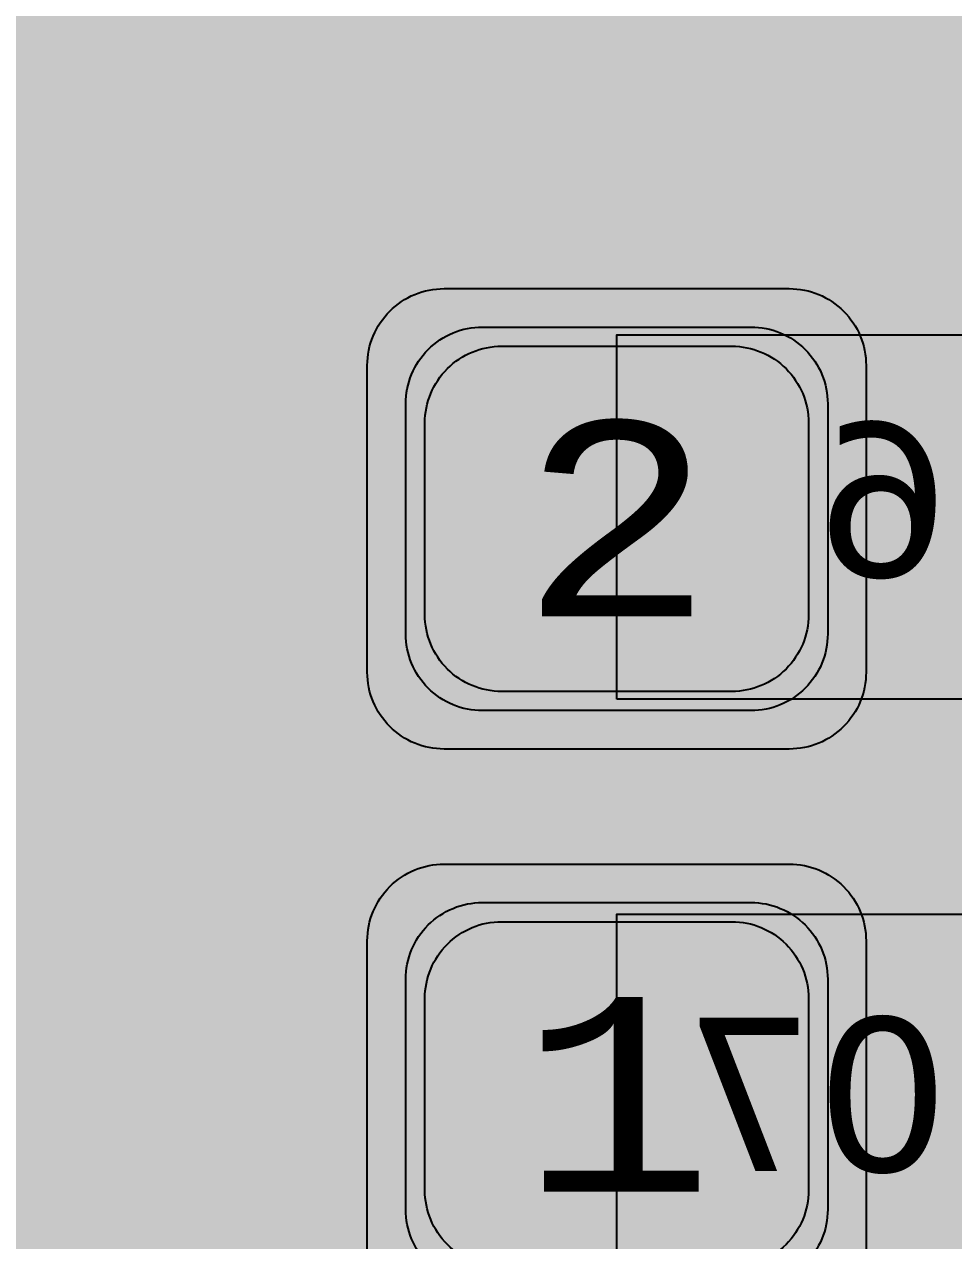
# Model space of a CAD drawing. Extents: x -28 to 199, y -61 to 255.
# Drawn here: x 118.606 to 121.028, y 101.619 to 104.789 of the extents above; entities that cross this region are included whole.
import ezdxf
from ezdxf.enums import TextEntityAlignment as Align

# ---------------------------------------------------------------- set-up
doc = ezdxf.new("R2010")
doc.units = 0
doc.header["$MEASUREMENT"] = 0
for name, color, linetype in [('ASSEMBLY_OUTLINES_BTM', 191, 'CONTINUOUS'), ('ASSEMBLY_PART_NUMBERS_BTM', 191, 'CONTINUOUS'), ('ASSEMBLY_PART_NUMBERS_TOP', 102, 'CONTINUOUS'), ('ASSEMBLY_REF_DES_BTM', 191, 'CONTINUOUS'), ('DRILL_DRAWING', 21, 'CONTINUOUS'), ('GENERATED_SILKSCREEN_BTM', 255, 'CONTINUOUS'), ('GENERATED_SILKSCREEN_TOP', 140, 'CONTINUOUS'), ('PART_PADS_SMD_BTM', 10, 'CONTINUOUS'), ('PIN_NUMBERS_BTM', 8, 'CONTINUOUS'), ('PIN_NUMBERS_TOP', 8, 'CONTINUOUS'), ('PLACEMENT_OUTLINES_BTM', 222, 'CONTINUOUS'), ('PLANE_DATA_LAYER_2', 230, 'CONTINUOUS'), ('PLANE_SHAPES_LAYER_2', 230, 'CONTINUOUS'), ('PLANE_SHAPES_LAYER_3', 81, 'CONTINUOUS'), ('SILKSCREEN_OUTLINES_BTM', 211, 'CONTINUOUS'), ('SILKSCREEN_REF_DES_BTM', 211, 'CONTINUOUS'), ('SILKSCREEN_REF_DES_TOP', 150, 'CONTINUOUS'), ('SOLDERMASK_PADS_BTM', 12, 'CONTINUOUS'), ('SOLDERPASTE_PADS_BTM', 12, 'CONTINUOUS'), ('TRACES_LAYER_BOTTOM', 10, 'CONTINUOUS'), ('TRACES_LAYER_TOP', 150, 'CONTINUOUS')]:
    doc.layers.add(name, color=color, linetype=linetype)
doc.styles.add('COURIER_NEW', font='COUR.TTF')
doc.styles.add('VERDANA', font='verdana.TTF')
doc.styles.add('VERIBEST_GERBER_0', font='txt')

msp = doc.modelspace()

# ---------------------------------------------------------------- hatches: boundary and pattern name
at = {"layer": 'PLANE_DATA_LAYER_2'}
h = msp.add_hatch(color=256, dxfattribs=at)
h.paths.add_polyline_path([(136.977938, 104.900788, -0.0425166317903881), (136.97684, 104.887899, 0.0425189371191998), (136.969634, 104.803321), (136.969634, 103.8357, -0.1989099556854013), (136.947316, 103.781819), (133.471447, 100.30595, 0.1989122151386173), (133.325, 99.952397), (133.325, 93.813669, -0.1989099556853327), (133.302682, 93.759788), (129.846447, 90.303553, 0.1989122151386193), (129.7, 89.95), (129.7, 82.880885, -0.1989099556853327), (129.677682, 82.827004), (125.372996, 78.522318, -0.1989133663344686), (125.319114, 78.5), (124.008004, 78.5, -0.414213562373095), (123.931804, 78.5762), (123.931804, 78.576201, -0.198909955685367), (123.954122, 78.630082), (124.017393, 78.693353, 0.19891218827251), (124.141873, 78.993873), (124.141873, 81.897836, 0.1989121882725186), (124.017393, 82.198356), (121.315166, 84.900583, 0.1989121882725186), (121.014646, 85.025063), (118.085686, 85.025063, 0.1989121882725125), (117.785166, 84.900583), (115.869335, 82.984752, -0.1989133663344686), (115.815453, 82.962434), (111.980365, 82.962434, 0.1989121882725186), (111.679845, 82.837954), (103.605966, 74.764075, -0.6681819935816116), (103.475884, 74.817956), (103.475884, 75.719902, -0.198909955685367), (103.498202, 75.773783), (112.132258, 84.407839, 0.1989121882725186), (112.256738, 84.708359), (112.256738, 87.766792, -0.5791985093720466), (112.371403, 87.832571, 0.9207095428459576), (113.229816, 89.056434, -0.4687192040466884), (113.229816, 89.173566, 0.4687157595514411), (113.229816, 90.326434, -0.4687192040466884), (113.229816, 90.443566, 0.606460415148791), (112.947726, 91.743467, -0.3380635491738142), (112.891615, 91.816971), (112.891615, 91.816972, -0.1989099556853327), (112.913933, 91.870853), (113.850887, 92.807807, -0.4969605349260798), (113.971222, 92.791213, 0.0686227819462532), (114.033421, 92.709116), (117.000682, 89.741856, -0.198909955685367), (117.023, 89.687975), (117.023, 88.767429, -0.228048003750335), (116.994354, 88.707889, 2.854432025872091), (117.805646, 88.707889, -0.228048003750335), (117.777, 88.767429), (117.777, 89.875696, 0.1989121654681639), (117.666579, 90.142275), (114.699318, 93.109536, -0.1989099556853327), (114.677, 93.163417), (114.677, 100.732571, -0.228048003750335), (114.705646, 100.792111, 0.8407221043194625), (114.090183, 101.915205, -0.5141069145394279), (113.989386, 101.987326), (113.989386, 107.618063, -0.6172571328269955), (114.111169, 107.679126, 1.9943987198418727), (114.111169, 108.720874, -0.617257132826957), (113.989386, 108.781937), (113.989386, 126.654985, 0.032533120066096), (113.985795, 126.710116, -0.0325342524810923), (113.985151, 126.720001), (113.985151, 126.720002, -0.6681819935815638), (114.115233, 126.773883), (114.280695, 126.608421, 0.1989121654681736), (114.547274, 126.498), (122.056386, 126.498, -0.1989133663344687), (122.110268, 126.475682), (126.281524, 122.304426, -0.198909955685367), (126.303842, 122.250545), (126.303842, 122.119158, 0.1236662247943365), (126.348588, 121.941012, -0.1606780001424822), (126.356831, 121.893987, 0.3606560929037287), (126.788539, 121.185359, -0.7687174069834758), (126.778046, 121.038457, 7.647506935409171), (127.111461, 121.014641, -0.7687174069834617), (127.121954, 121.161543, 0.6405844281364371), (127.405646, 122.307889, -0.2280480037503427), (127.377, 122.367429), (127.377, 126.6738, -0.414213562373095), (127.4532, 126.75), (128.865978, 126.75, -0.414213562373095), (128.942178, 126.6738), (128.942178, 126.673799, -0.1989099556854013), (128.91986, 126.619918), (128.533421, 126.233479, 0.1989121654681667), (128.423, 125.9669), (128.423, 123.567429, -0.2280480037503427), (128.394354, 123.507889, 2.8544320258721156), (129.205646, 123.507889, -0.2280480037503427), (129.177, 123.567429), (129.177, 125.779179, -0.1989099556854013), (129.199318, 125.83306), (129.986579, 126.62032, 0.0741021212229936), (130.052722, 126.70963, -0.277099918590679), (130.119973, 126.75), (130.174273, 126.75, -0.403683824490227), (130.250423, 126.676549, 0.1956893404127855), (130.451391, 126.229628, -0.2050724899553478), (130.475, 126.174486), (130.475, 122.295253, 0.1989121882725126), (130.59948, 121.994733), (131.330527, 121.263686, -0.1989099556854013), (131.352845, 121.209805), (131.352845, 114.763663, -0.8295497216643613), (131.205645, 114.735997, 0.8295609199568306), (129.95, 114.500001), (129.95, 114.499999, 0.8295609199568306), (131.205645, 114.264003, -0.8295497216643613), (131.352845, 114.236337), (131.352845, 111.668815, -0.198909955685367), (131.330527, 111.614934), (130.692799, 110.977206, 0.1989121882725064), (130.568319, 110.676686), (130.568319, 108.164856, -0.5413714910477632), (130.461467, 108.095093, 0.5413712452295936), (129.55, 107.500001), (129.55, 107.499999, 0.5413712452295937), (130.461467, 106.904907, -0.5413714910477633), (130.568319, 106.835144), (130.568319, 97.583681, 0.1490008545897866), (130.64056, 97.346645, -0.1489978148350905), (130.653512, 97.304146), (130.653512, 97.304145, -0.1942207066511618), (130.632158, 97.251246, 0.5485069438402771), (130.888539, 96.185359, -0.7687174069834758), (130.878046, 96.038457, 7.647506935409185), (131.211461, 96.014641, -0.7687174069834617), (131.221954, 96.161543, 0.6100588580781182), (131.548609, 97.270372, -0.2050724899553477), (131.525, 97.325514), (131.525, 97.477, 0.1677021551964094), (131.434538, 97.739125, -0.1677006453007844), (131.418319, 97.786122), (131.418319, 99.596475, -0.6231693714019529), (131.541139, 99.656749, 0.6231768727902992), (132.75, 100.25, 0.2119397726903838), (132.503162, 100.806173, -0.3779195606310377), (132.491822, 100.906327, 0.943356937975585), (131.551481, 101.648536, -0.6897061753667568), (131.418319, 101.69915), (131.418319, 102.749052, -0.7432602490610456), (131.558052, 102.791123, 0.507237571601238), (132.605828, 102.741787, -0.1165650662333721), (132.633526, 102.76327, 0.0896815058504722), (132.757792, 102.84948), (133.304231, 103.395919, 0.1989121882725186), (133.428711, 103.696439), (133.428711, 113.150158, -0.198909955685367), (133.451029, 113.204039), (134.00052, 113.75353, 0.1989121882725125), (134.125, 114.05405), (134.125, 115.174486, -0.2050724899553477), (134.148609, 115.229628, 2.4974351542811806), (133.251391, 115.229628, -0.2050724899553478), (133.275, 115.174486), (133.275, 114.261653, -0.198909955685367), (133.252682, 114.207772), (132.703191, 113.658281, 0.1989121882725126), (132.578711, 113.357761), (132.578711, 103.904042, -0.1989099556853327), (132.556393, 103.850161), (132.460599, 103.754367, -0.3152207587686722), (132.374533, 103.739179, 0.3712566469041549), (131.558052, 103.508877, -0.7432602490609853), (131.418319, 103.550948), (131.418319, 110.469083, -0.1989099556854013), (131.440637, 110.522964), (132.078365, 111.160692, 0.1989121882725248), (132.202845, 111.461212), (132.202845, 119.995489, -0.6681819935816593), (132.332927, 120.04937), (136.401408, 115.980889, -0.1989099556853327), (136.423726, 115.927008), (136.423726, 114.512395, -0.1989099556853327), (136.401408, 114.458514), (135.933735, 113.990841, -0.6681819935816593), (135.803653, 114.044722), (135.803653, 114.044723, -0.0900388652559256), (135.808516, 114.071509, 4.621395072748782), (135.428491, 113.691484, -0.5237901792127903), (135.531477, 113.620147), (135.531477, 113.620146, -0.1989099556853327), (135.509159, 113.566265), (133.808701, 111.865807, 0.1989122151386246), (133.662254, 111.512254), (133.662254, 107.537746, 0.1989122151386246), (133.808701, 107.184193), (135.333909, 105.658985, -0.1650613667127099), (135.355574, 105.615061, 0.6437565302444234), (136.487538, 105.270109, -0.5051906878791393), (136.609743, 105.259398, 0.1480370251817164), (136.933858, 104.969889, -0.2917988228267626), (136.977938, 104.900789)], flags=0)
h.paths.add_polyline_path([(113.85, 87, -0.9999999999999999), (115.15, 87, -0.9999999999999999)], flags=0)
h.paths.add_polyline_path([(115.25, 125.5, -0.9999999999999999), (116.55000000000001, 125.5, -0.9999999999999999)], flags=0)
h.paths.add_polyline_path([(114.75, 123, -0.9999999999999999), (116.75, 123, -0.9999999999999999)], flags=0)
h.paths.add_polyline_path([(116.232776, 95.682577, 0.7726673183828902), (117.45, 95.999999), (117.45, 96, 0.7083066378647846), (116.29314, 96.40693, -0.531760018124995), (116.167224, 96.417423, 0.772667318382902), (114.95, 96.100001), (114.95, 96.1, 0.7083066378647764), (116.10686, 95.69307, -0.5317600181249857)], flags=0)
h.paths.add_polyline_path([(117.421331, 99.860255, 3.363991928619301), (117.304585, 100.560731, -0.5417095603560502), (117.178669, 100.539745, 3.3639919286193174), (117.295415, 99.839269, -0.5417095603560539)], flags=0)
h.paths.add_polyline_path([(117.44999999999999, 92.3, -0.9999999999999999), (118.75, 92.3, -0.9999999999999999)], flags=0)
h.paths.add_polyline_path([(119.55, 113.4, -0.9999999999999999), (120.85000000000001, 113.4, -0.9999999999999999)], flags=0)
h.paths.add_polyline_path([(119.75, 109.5, -0.9999999999999999), (121.25, 109.5, -0.9999999999999999)], flags=0)
h.paths.add_polyline_path([(120.35, 98.8, -0.9999999999999999), (121.65, 98.8, -0.9999999999999999)], flags=0)
h.paths.add_polyline_path([(120.35, 111.4, -0.9999999999999999), (121.65, 111.4, -0.9999999999999999)], flags=0)
h.paths.add_polyline_path([(120.457283, 123.057713, -0.5359062211731089), (120.330385, 123.05719, 1.3513703040546192), (119.123088, 121.573751, -0.3050494922752397), (119.170567, 121.503171), (119.170567, 121.50317, -0.198909955685367), (119.148249, 121.449289), (118.350727, 120.651767, 0.1989121882725187), (118.226247, 120.351247), (118.226247, 106.65885, -0.198909955685367), (118.203929, 106.604969), (117.471074, 105.872114, -0.205074051956066), (117.415388, 105.849817, 2.455220229755274), (118.05, 105.2), (118.05, 105.199998, 0.0059190874028198), (118.049817, 105.215386, -0.0058690278396138), (118.049796, 105.217175), (118.049796, 105.217193, -0.198909955685367), (118.072114, 105.271074), (118.951767, 106.150727, 0.1989121882725038), (119.076247, 106.451247), (119.076247, 120.143644, -0.198909955685367), (119.098565, 120.197525), (120.108818, 121.207778, -0.0494623730732118), (120.12045, 121.217311, 0.0494618080928846), (120.185326, 121.27048), (120.787867, 121.873021, 0.0494618080928846), (120.841036, 121.937897, -0.0494623730731728), (120.850569, 121.949529), (120.928926, 122.027886, -0.2050740519560306), (120.984612, 122.050183, 1.6971064696081972)], flags=0)
h.paths.add_polyline_path([(121.25, 117.75, -0.9999999999999999), (122.75, 117.75, -0.9999999999999999)], flags=0)
h.paths.add_polyline_path([(122.05, 111.4, -0.9999999999999999), (123.35000000000001, 111.4, -0.9999999999999999)], flags=0)
h.paths.add_polyline_path([(123.29571, 88.162026, 1.6796277836471416), (121.75, 89), (121.75, 88.999999, 0.2324567467697626), (122.139102, 88.20829, -0.3917746108587368), (122.156291, 88.106204, 0.1460189195089194), (122.05, 87.750001), (122.05, 87.75, 1.2874404369000827), (123.270422, 88.061638, -0.3917717789363406)], flags=0)
h.paths.add_polyline_path([(122.65, 105.6, 3.3327468859538776), (123.044022, 106.197474, -0.5991018826014798), (122.939092, 106.281417, 0.0458969718785636), (122.95, 106.399998), (122.95, 106.4, 0.9999999999999999), (121.65, 106.4, 0.2331537315633807), (121.904279, 105.88434, -0.74720291741978), (121.851814, 105.747931, 2.557353807463251), (122.45, 105.1, 0.2331537315633762), (122.195721, 105.61566, -0.74720291741978), (122.248186, 105.752069, 0.121739685827647), (122.555978, 105.802526, -0.599101882601538), (122.660908, 105.718583, 0.0458969718785636), (122.65, 105.600002)], flags=0)
h.paths.add_polyline_path([(123.776372, 102.215741, 2.268015238537925), (122.670454, 102.273947, -0.1736308664859839), (122.687772, 102.22558, -0.157828441953958), (122.673316, 102.180924, 1.8365540169308305), (123.763761, 102.123532, -0.3408039055902447)], flags=0)
h.paths.add_polyline_path([(125.85, 89.1, -0.9999999999999999), (127.15, 89.1, -0.9999999999999999)], flags=0)
h.paths.add_polyline_path([(126.05, 118.8, -0.9999999999999999), (127.35000000000001, 118.8, -0.9999999999999999)], flags=0)
h.paths.add_polyline_path([(126.25, 103.7, -0.9999999999999999), (127.55000000000001, 103.7, -0.9999999999999999)], flags=0)
h.paths.add_polyline_path([(126.35, 85.4, -0.9999999999999999), (127.65, 85.4, -0.9999999999999999)], flags=0)
h.paths.add_polyline_path([(126.35, 87.3, -0.9999999999999999), (127.65, 87.3, -0.9999999999999999)], flags=0)
h.paths.add_polyline_path([(126.75, 115.5, -0.9999999999999999), (128.25, 115.5, -0.9999999999999999)], flags=0)
h.paths.add_polyline_path([(127.25, 83.2, -0.9999999999999999), (128.55, 83.2, -0.9999999999999999)], flags=0)
h.paths.add_polyline_path([(129.5, 95.5), (129.5, 95.500001, 0.2347951257838049), (129.202889, 96.097823, -0.2347971625886518), (129.172702, 96.158562), (129.172702, 96.158563, -0.1989099556854013), (129.19502, 96.212444), (129.356027, 96.373451, 0.1989121882725038), (129.480507, 96.673971), (129.480507, 106.455132, 0.1989121882725038), (129.356027, 106.755652), (126.719253, 109.392426, -0.198909955685367), (126.696935, 109.446307), (126.696935, 110.90022, -0.67775882677704), (126.828419, 110.952662, 2.507233776086384), (126.828419, 111.847338, -0.6777588267769905), (126.696935, 111.89978), (126.696935, 112.86566, 0.1989121882725038), (126.572455, 113.16618), (124.983033, 114.755602, -0.1989099556854013), (124.960715, 114.809483), (124.960715, 119.828112, -0.198909955685367), (124.983033, 119.881993), (125.328926, 120.227886, -0.205074051956065), (125.384612, 120.250183, 2.4552148235298628), (124.75, 120.900002, 0.0059190874028197), (124.750183, 120.884614, -0.0058690278396127), (124.750204, 120.882825), (124.750204, 120.882807, -0.198909955685367), (124.727886, 120.828926), (124.494453, 120.595493, -0.6681819935815638), (124.364371, 120.649374), (124.364371, 120.717126, 0.1989121882725125), (124.239891, 121.017646), (123.147318, 122.110219, -0.198909955685367), (123.125, 122.1641), (123.125, 122.174486, -0.2050724899553477), (123.148609, 122.229628, 2.4974351542811517), (122.251391, 122.229628, -0.2050724899553829), (122.275, 122.174486), (122.275, 121.956497, 0.1989121882725126), (122.39948, 121.655977), (123.492053, 120.563404, -0.198909955685367), (123.514371, 120.509523), (123.514371, 114.406551, 0.19891218827251), (123.638851, 114.106031), (125.318568, 112.426314, -0.198909955685367), (125.340886, 112.372433), (125.340886, 108.878879, 0.1989121882725126), (125.465366, 108.578359), (127.852682, 106.191043, -0.1989099556853327), (127.875, 106.137162), (127.875, 101.425514, -0.2050724899553478), (127.851391, 101.370372, 0.8159834667607626), (128.527623, 100.291159, -0.5233351739894394), (128.630507, 100.219784), (128.630507, 96.881574, -0.1989099556853327), (128.608189, 96.827693), (128.405604, 96.625108, -0.1809134408217212), (128.357013, 96.602974, 0.147660489474916), (128.127329, 96.515812, -0.1654600424582982), (128.080857, 96.5), (127.85, 96.5, 0.1989121882725099), (127.54948, 96.37552), (127.49948, 96.32552, 0.1357250226602834), (127.387774, 96.128414, -0.5450822061688504), (127.266471, 96.087288, 1.9695384942564944), (127.217953, 94.87725, -0.3731724528837284), (127.317035, 94.864977, 0.4338714127250044), (128.266221, 94.847079, -0.3498081147665029), (128.360455, 94.859099, 0.5848883345755964)], flags=0)
h.paths.add_polyline_path([(130.373451, 92.726979, 7.377999984181714), (130.373451, 93.073021, -0.7612838800058466), (130.226549, 93.073021, 7.377999984181725), (130.226549, 92.726979, -0.7612838800058466)], flags=0)
at = {"layer": 'PLANE_SHAPES_LAYER_2'}
h = msp.add_hatch(color=256, dxfattribs=at)
h.paths.add_polyline_path([(169.5, 129.25), (149.5, 129.25), (142.25, 122), (142.25, 90.5), (147.5, 90.5), (147.5, 80), (154, 80), (154, 69.25), (131.75, 69.25), (131.75, 73.25), (121.25, 73.25), (121.25, 81), (110.5, 81), (110.5, 125.75), (106.5, 125.75), (106.5, 128.75), (93.5, 128.75), (93.5, 120.25), (91.75, 120.25), (91.75, 121.5), (80, 121.5), (80, 118.25), (73.25, 118.25), (73.25, 124.5), (67.5, 124.5), (67.5, 128), (57.75, 128), (57.75, 120.25), (55.25, 120.25), (55.25, 121.5), (47.5, 121.5), (47.5, 119), (35, 119), (35, 134.75), (32.75, 134.75), (32.75, 159.75), (29.25, 159.75), (29.25, 175.25), (22.5, 175.25), (22.5, 195.25), (17.25, 195.25), (17.25, 198), (22.5, 198), (22.5, 216.5), (40.25, 216.5), (40.25, 235.5), (54.5, 235.5), (54.5, 254), (87.25, 254), (87.25, 236.25), (86.25, 236.25), (86.25, 228.75), (81, 228.75), (81, 218.75), (95.25, 218.75), (95.25, 194.5), (87, 194.5), (87, 172), (131.1, 172), (131.1, 208.75), (115.5, 208.75), (115.5, 213.75), (106.75, 213.75), (106.75, 218.75), (110.25, 222.25), (110.25, 226.25), (142.5, 226.25), (142.5, 221.5), (160.5, 221.5), (160.5, 240.75), (169.5, 240.75)])
h.paths.add_polyline_path([(35.5, 149.5), (41.75, 149.5), (41.75, 152), (39.25, 152), (39.25, 154), (37.75, 154), (37.75, 152), (35.5, 152)], flags=16)
h.paths.add_polyline_path([(37.5, 125.75), (37.5, 128.75), (42.75, 128.75), (42.75, 125.75)], flags=16)
h.paths.add_polyline_path([(52, 127.75), (52, 130.75), (54.25, 130.75), (54.25, 127.75)], flags=16)
h.paths.add_polyline_path([(50.75, 219.5), (50.75, 226.5), (71.75, 226.5), (71.75, 219.5)], flags=16)
h.paths.add_polyline_path([(66.5, 150.75), (66.5, 177.5), (72.25, 177.5), (72.25, 150.75)], flags=16)
h.paths.add_polyline_path([(47.25, 185.25), (73, 185.25), (73, 188.25), (70.25, 188.25), (70.25, 191), (47.25, 191)], flags=16)
h.paths.add_polyline_path([(84.5, 208), (84.5, 212.75), (85, 212.75), (85, 208)], flags=16)
h.paths.add_polyline_path([(61.5, 137.25), (87.75, 137.25), (87.75, 140.5), (84.75, 140.5), (84.75, 143), (61.5, 143)], flags=16)
h.paths.add_polyline_path([(88.75, 127), (88.75, 130), (91, 130), (91, 127)], flags=16)
h.paths.add_polyline_path([(85.5, 130.25), (85.5, 132.5), (91, 132.5), (91, 130.25)], flags=16)
h.paths.add_polyline_path([(108.75, 142.25), (135.75, 142.25), (135.75, 145.75), (132.25, 145.75), (132.25, 149), (108.75, 149)], flags=16)
h.paths.add_polyline_path([(114.25, 126.75), (140.75, 126.75), (140.75, 129.75), (137.25, 129.75), (137.25, 133), (114.25, 133)], flags=16)
h.paths.add_polyline_path([(155.25, 180.25), (166.25, 180.25), (166.25, 186.25), (152.25, 186.25), (152.25, 183), (155.25, 183)], flags=16)
at = {"layer": 'PLANE_SHAPES_LAYER_3'}
h = msp.add_hatch(color=256, dxfattribs=at)
h.paths.add_polyline_path([(169.5, 129.25), (149.5, 129.25), (142.25, 122), (142.25, 90.5), (147.5, 90.5), (147.5, 80), (154, 80), (154, 69.25), (131.75, 69.25), (131.75, 73.25), (121.25, 73.25), (121.25, 81), (110.5, 81), (110.5, 125.75), (106.5, 125.75), (106.5, 128.75), (93.5, 128.75), (93.5, 120.25), (91.75, 120.25), (91.75, 121.5), (80, 121.5), (80, 118.25), (73.25, 118.25), (73.25, 124.5), (67.5, 124.5), (67.5, 127.75), (58.25, 127.75), (58.25, 130.25), (88.75, 130.25), (88.75, 127), (91, 127), (91, 132.5), (55, 132.5), (55, 131.25), (52, 131.25), (52, 127.75), (55, 127.75), (55, 127.25), (57.75, 127.25), (57.75, 120.25), (55.25, 120.25), (55.25, 121.5), (47.5, 121.5), (47.5, 119), (35, 119), (35, 134.75), (32.75, 134.75), (32.75, 159.75), (29.25, 159.75), (29.25, 175.25), (22.5, 175.25), (22.5, 195.25), (17.25, 195.25), (17.25, 198), (22.5, 198), (22.5, 216.5), (40.25, 216.5), (40.25, 235.5), (54.5, 235.5), (54.5, 254), (87.25, 254), (87.25, 236.25), (86.25, 236.25), (86.25, 228.75), (81, 228.75), (81, 218.75), (95.25, 218.75), (95.25, 194.5), (87, 194.5), (87, 172), (131.1, 172), (131.1, 208.75), (115.5, 208.75), (115.5, 213.75), (106.75, 213.75), (106.75, 218.75), (110.25, 222.25), (110.25, 226.25), (142.5, 226.25), (142.5, 221.5), (160.5, 221.5), (160.5, 240.75), (169.5, 240.75)])
h.paths.add_polyline_path([(35.5, 149.5), (41.75, 149.5), (41.75, 152), (39.25, 152), (39.25, 154), (37.75, 154), (37.75, 152), (35.5, 152)], flags=16)
h.paths.add_polyline_path([(37.5, 125.75), (37.5, 128.75), (42.75, 128.75), (42.75, 125.75)], flags=16)
h.paths.add_polyline_path([(50.75, 219.5), (50.75, 226.5), (71.75, 226.5), (71.75, 219.5)], flags=16)
h.paths.add_polyline_path([(66.5, 150.75), (66.5, 177.5), (72.25, 177.5), (72.25, 150.75)], flags=16)
h.paths.add_polyline_path([(47.25, 185.25), (73, 185.25), (73, 188.25), (70.25, 188.25), (70.25, 191), (47.25, 191)], flags=16)
h.paths.add_polyline_path([(84.5, 208), (84.5, 212.75), (85, 212.75), (85, 208)], flags=16)
h.paths.add_polyline_path([(61.5, 137.25), (87.75, 137.25), (87.75, 140.5), (84.75, 140.5), (84.75, 143), (61.5, 143)], flags=16)
h.paths.add_polyline_path([(108.75, 142.25), (135.75, 142.25), (135.75, 145.75), (132.25, 145.75), (132.25, 149), (108.75, 149)], flags=16)
h.paths.add_polyline_path([(114.25, 126.75), (140.75, 126.75), (140.75, 129.75), (137.25, 129.75), (137.25, 133), (114.25, 133)], flags=16)
h.paths.add_polyline_path([(155.25, 180.25), (166.25, 180.25), (166.25, 186.25), (152.25, 186.25), (152.25, 183), (155.25, 183)], flags=16)

# ---------------------------------------------------------------- linework, layer by layer
at = {"layer": 'ASSEMBLY_OUTLINES_BTM'}
for points in [[(120.15, 103.03), (120.15, 103.98), (121.85, 103.98), (121.85, 103.03)], [(120.15, 101.52), (120.15, 102.47), (121.85, 102.47), (121.85, 101.52)]]:
    msp.add_lwpolyline(points, close=True, dxfattribs=at)
at = {"layer": 'GENERATED_SILKSCREEN_BTM', "const_width": 0.15}
for points in [[(120.002, 104.92), (120.002, 104.7384), (119.9804, 104.6696), (119.6036, 104.6696), (119.5804, 104.7384), (119.5804, 104.92), (119.6516, 104.9936), (119.93, 104.9936), (120.002, 104.92)], [(120.8428, 105.0104), (120.8428, 104.2424), (120.8412, 104.236), (120.8372, 104.232), (120.8324, 104.2296), (120.8268, 104.2288), (120.8204, 104.2296), (120.8148, 104.232), (120.8108, 104.236), (120.8092, 104.2424), (120.8092, 104.6104), (120.4332, 104.6104), (120.302, 104.2376), (120.2988, 104.232), (120.2932, 104.2288), (120.2876, 104.228), (120.282, 104.2296), (120.2772, 104.232), (120.2732, 104.236), (120.2716, 104.2416), (120.2724, 104.248), (120.4036, 104.6208), (120.2756, 104.7224)], [(120.8092, 104.9936), (120.4268, 104.9936), (120.302, 104.8928), (120.302, 104.744), (120.4268, 104.6424), (120.8092, 104.6424), (120.8092, 104.9936)], [(119.5492, 104.7312), (119.5748, 104.6544), (119.5492, 104.5776), (119.5492, 104.5752), (119.5484, 104.572), (119.5484, 104.3248), (119.5484, 104.3224), (119.5492, 104.32), (119.55, 104.3168), (119.5532, 104.3136), (119.6332, 104.2312), (119.6372, 104.228), (119.6412, 104.2272), (119.6444, 104.2264), (119.938, 104.2264), (119.9404, 104.2264), (119.9428, 104.2272), (119.946, 104.228), (119.9492, 104.2312), (120.0292, 104.3136), (120.0332, 104.3168), (120.034, 104.32), (120.034, 104.3248), (120.034, 104.572), (120.034, 104.5752), (120.034, 104.5768), (120.0332, 104.5776), (120.0076, 104.6544), (120.0332, 104.7312), (120.034, 104.732), (120.034, 104.7368), (120.034, 104.9288)], [(119.5484, 104.9288), (119.5484, 104.7368), (119.5484, 104.7336), (119.5492, 104.732), (119.5492, 104.7312)], [(119.3044, 104.8928), (119.3044, 104.6056), (119.1956, 104.6944), (119.1924, 104.6952), (119.1908, 104.696), (119.19, 104.696), (119.19, 104.6968), (119.186, 104.6976), (118.9164, 104.6976), (118.9132, 104.6968), (118.9132, 104.696), (118.9116, 104.696), (118.9092, 104.6952), (118.9068, 104.6944), (118.7716, 104.5856), (118.7708, 104.5832), (118.7692, 104.5824), (118.7684, 104.5816), (118.7684, 104.58), (118.7668, 104.5744), (118.766, 104.572), (118.766, 104.352), (118.7668, 104.348), (118.7684, 104.3448), (118.7692, 104.3416), (118.7716, 104.3392), (118.906, 104.2296), (118.91, 104.228), (118.9108, 104.2272), (118.9132, 104.2272), (118.914, 104.2264), (118.9148, 104.2264), (118.9164, 104.2264), (119.186, 104.2264), (119.1892, 104.2272), (119.1924, 104.228), (119.1956, 104.2296), (119.33, 104.3392), (119.3324, 104.3408), (119.3332, 104.3416), (119.3348, 104.344), (119.3364, 104.3496), (119.3372, 104.352), (119.3372, 104.9008)], [(120.2756, 104.7224), (120.2732, 104.724), (120.2724, 104.728), (120.2708, 104.732), (120.27, 104.736), (120.27, 104.9008)], [(119.3044, 104.564), (119.3044, 104.36), (119.1812, 104.2592), (118.9228, 104.2592), (118.798, 104.36), (118.798, 104.564), (118.9228, 104.6656), (119.1812, 104.6656), (119.3044, 104.564)], [(120.002, 104.5688), (120.002, 104.332), (119.93, 104.2592), (119.6516, 104.2592), (119.5804, 104.332), (119.5804, 104.5688), (119.6036, 104.6376), (119.9804, 104.6376), (120.002, 104.5688)], [(118.9908, 103.0756), (118.9892, 103.0732), (118.9852, 103.0724), (118.9812, 103.07), (118.9772, 103.07), (118.8124, 103.07), (118.8084, 103.07), (118.806, 103.0724), (118.8036, 103.0724), (118.8028, 103.0732), (118.802, 103.074), (118.7996, 103.0756), (118.69, 103.2116), (118.6884, 103.2156), (118.6876, 103.218), (118.6868, 103.222), (118.6868, 103.6252), (118.6884, 103.6324), (118.6924, 103.6364), (118.6972, 103.6412), (118.7028, 103.6428), (119.4708, 103.6428), (119.4772, 103.6412), (119.4812, 103.6372), (119.4836, 103.6324), (119.4844, 103.6268), (119.4836, 103.6204), (119.4812, 103.6148), (119.4772, 103.6108), (119.4708, 103.6092), (119.1028, 103.6092), (119.1028, 103.2332), (119.4756, 103.102), (119.4812, 103.0988), (119.4844, 103.0932), (119.4852, 103.0868), (119.4836, 103.082), (119.4812, 103.0772), (119.4764, 103.0732), (119.4716, 103.0708), (119.4652, 103.0724), (119.0924, 103.2036), (118.9908, 103.0756)], [(118.7196, 103.6092), (118.7196, 103.226), (118.8204, 103.102), (118.9692, 103.102), (119.0708, 103.226), (119.0708, 103.6092), (118.7196, 103.6092)], [(119.4836, 102.7444), (119.374, 102.8796), (119.37, 102.8836), (119.3676, 102.8844), (119.3652, 102.8844), (119.3596, 102.8836), (119.354, 102.8804), (119.35, 102.8764), (119.3468, 102.8716), (119.346, 102.866), (119.3476, 102.8604), (119.454, 102.73), (119.454, 102.4716), (119.3532, 102.3468), (119.2044, 102.3468), (119.1028, 102.47), (119.1028, 102.6028), (119.1012, 102.6092), (119.098, 102.6132), (119.0924, 102.6156), (119.0868, 102.6164), (119.0812, 102.6156), (119.0756, 102.6132), (119.0724, 102.6092), (119.0708, 102.6028), (119.0708, 102.47), (118.9692, 102.3468), (118.8204, 102.3468), (118.7196, 102.4716), (118.7196, 102.73), (118.826, 102.8604), (118.8276, 102.866), (118.8268, 102.8716), (118.8244, 102.8764), (118.8196, 102.8804), (118.8148, 102.8836), (118.8092, 102.8844), (118.806, 102.8844), (118.8036, 102.8836), (118.7996, 102.8796), (118.69, 102.7444), (118.6892, 102.742), (118.6884, 102.7396), (118.6876, 102.7388), (118.6868, 102.7356), (118.6868, 102.466), (118.6876, 102.462), (118.6884, 102.4604), (118.6892, 102.458), (118.69, 102.4556), (118.7996, 102.3204), (118.8036, 102.318), (118.8068, 102.3172), (118.8092, 102.3156), (118.8124, 102.3148), (118.9772, 102.3148), (118.9796, 102.3156), (118.9852, 102.3172), (118.9892, 102.318), (118.9908, 102.3204), (119.0868, 102.438), (119.1828, 102.3204), (119.1844, 102.3196), (119.186, 102.318), (119.1868, 102.3172), (119.1884, 102.3172), (119.194, 102.3156), (119.1964, 102.3148), (119.3612, 102.3148), (119.3652, 102.3156), (119.3684, 102.3172), (119.3716, 102.318), (119.374, 102.3204), (119.4836, 102.4556), (119.4852, 102.4588), (119.486, 102.4596), (119.486, 102.462), (119.4868, 102.4628), (119.4868, 102.4636), (119.4868, 102.466), (119.4868, 102.7356), (119.486, 102.7388), (119.4852, 102.742), (119.4836, 102.7444)], [(119.4628, 102.0196), (119.4684, 102.0212), (119.474, 102.0204), (119.4788, 102.0164), (119.482, 102.0124), (119.4836, 102.0068), (119.4844, 102.0012), (119.482, 101.9964), (119.478, 101.9924), (118.7108, 101.5612), (118.7068, 101.5596), (118.7036, 101.5596), (118.7004, 101.5596), (118.6972, 101.5612), (118.6924, 101.5636), (118.6892, 101.5668), (118.6876, 101.5708), (118.6868, 101.5748), (118.6868, 102.1148), (118.6884, 102.1204), (118.6924, 102.1244), (118.6972, 102.1276), (118.7036, 102.1284), (118.7092, 102.1276), (118.7148, 102.1244), (118.7188, 102.1204), (118.7196, 102.1148), (118.7196, 101.602), (119.4628, 102.0196)]]:
    msp.add_lwpolyline(points, dxfattribs=at)
for points in [[(121.292098, 103.980005, 1.22306e-05), (121.292089, 103.979995), (120.707911, 103.979995, 1.22306e-05), (120.707902, 103.980005), (121.292098, 103.980005)], [(121.283844, 103.029995), (120.716156, 103.029995, 1.1642e-05), (120.716164, 103.030005), (121.283836, 103.030005, 1.1642e-05), (121.283844, 103.029995)], [(121.283844, 102.470005, 1.1642e-05), (121.283836, 102.469995), (120.716164, 102.469995, 1.1642e-05), (120.716156, 102.470005), (121.283844, 102.470005)]]:
    msp.add_lwpolyline(points, format="xyb", dxfattribs=at)
at = {"layer": 'GENERATED_SILKSCREEN_TOP', "const_width": 0.15}
for points in [[(119.2664, 104.5), (119.376, 104.6344), (119.3784, 104.6384), (119.3816, 104.6392), (119.3848, 104.6408), (119.3888, 104.6416), (119.9376, 104.6416), (119.9416, 104.6408), (119.9448, 104.6392), (119.9472, 104.6376), (119.948, 104.6368), (119.9504, 104.6344), (120.06, 104.5), (120.0608, 104.4976), (120.0616, 104.4952), (120.0624, 104.4944), (120.0632, 104.4912), (120.0632, 104.2216), (120.0624, 104.2176), (120.0616, 104.216), (120.0608, 104.2136), (120.06, 104.2112), (119.9504, 104.076), (119.9464, 104.0728), (119.94, 104.0712), (119.936, 104.072), (119.932, 104.0736), (119.928, 104.076), (119.9248, 104.08), (119.9224, 104.084), (119.9216, 104.088), (119.9216, 104.092), (119.924, 104.0952), (120.0304, 104.2272), (120.0304, 104.4856), (119.9296, 104.6088), (119.3968, 104.6088), (119.296, 104.4856), (119.296, 104.2272), (119.4024, 104.0952), (119.4048, 104.092), (119.4048, 104.088), (119.404, 104.084), (119.4016, 104.08), (119.3984, 104.076), (119.3944, 104.0736), (119.3904, 104.072), (119.3848, 104.0712), (119.38, 104.0728), (119.376, 104.076), (119.2664, 104.2112), (119.2648, 104.2144), (119.264, 104.2152), (119.264, 104.2176), (119.264, 104.2184), (119.2632, 104.2192), (119.2632, 104.2216), (119.2632, 104.4912), (119.264, 104.4944), (119.2648, 104.4976), (119.2664, 104.5)], [(118.688, 104.3572), (118.6872, 104.3604), (118.6864, 104.3628), (118.6848, 104.366), (118.5968, 104.4748), (118.9304, 104.4748), (118.9304, 103.9524), (118.932, 103.9468), (118.9352, 103.942), (118.9408, 103.9396), (118.9464, 103.9388), (118.9528, 103.9396), (118.9584, 103.942), (118.9616, 103.9468), (118.9632, 103.9524), (118.9632, 104.4924), (118.9616, 104.498), (118.9576, 104.502), (118.9536, 104.5068), (118.9472, 104.5084), (118.5624, 104.5084), (118.5568, 104.5076), (118.5528, 104.5052), (118.5504, 104.502), (118.5488, 104.4964), (118.5472, 104.4924), (118.5464, 104.4892), (118.5472, 104.4852), (118.5496, 104.482), (118.656, 104.3516), (118.656, 104.0932), (118.5544, 103.9684), (118.2968, 103.9684)], [(118.2888, 103.9364), (118.5624, 103.9364), (118.5664, 103.9372), (118.5704, 103.9388), (118.572, 103.9388), (118.5728, 103.9396), (118.5744, 103.9412), (118.576, 103.942), (118.6848, 104.0772), (118.6864, 104.0812), (118.6872, 104.0836), (118.688, 104.0876), (118.688, 104.3572)], [(119.296, 103.772), (119.2952, 103.7784), (119.2912, 103.7816), (119.2856, 103.784), (119.2792, 103.7848), (119.2736, 103.784), (119.268, 103.7816), (119.264, 103.7784), (119.2632, 103.772), (119.2632, 103.46), (119.264, 103.4544), (119.268, 103.4496), (119.2736, 103.4472), (119.2792, 103.4464), (119.2856, 103.4472), (119.2912, 103.4496), (119.2952, 103.4544), (119.296, 103.46), (119.296, 103.6008), (120.0472, 103.6008), (120.0528, 103.6016), (120.0568, 103.604), (120.0592, 103.608), (120.06, 103.6136), (120.0608, 103.6176), (120.0608, 103.6216), (120.0592, 103.6248), (120.056, 103.628), (119.8368, 103.784), (119.8312, 103.7864), (119.8264, 103.7864), (119.8208, 103.784), (119.8168, 103.78), (119.8136, 103.7752), (119.812, 103.7696), (119.8136, 103.764), (119.8176, 103.76), (119.9968, 103.632), (119.296, 103.632), (119.296, 103.772)], [(118.3024, 103.7444), (118.736, 103.2124), (118.8296, 103.2124), (118.9304, 103.3372), (118.9304, 103.5956), (118.824, 103.726), (118.8224, 103.7316), (118.8232, 103.7364), (118.8256, 103.742), (118.8304, 103.7452), (118.836, 103.7484), (118.8416, 103.7492), (118.8464, 103.7484), (118.8504, 103.7444), (118.96, 103.61), (118.9608, 103.6068), (118.9616, 103.6044), (118.9624, 103.6036), (118.9632, 103.6004), (118.9632, 103.3308), (118.9624, 103.3276), (118.9624, 103.3268), (118.9616, 103.326), (118.9608, 103.3236), (118.96, 103.3204)], [(118.96, 103.3204), (118.8504, 103.186), (118.8464, 103.1836), (118.8432, 103.1828), (118.8408, 103.1812), (118.8376, 103.1804), (118.728, 103.1804), (118.7256, 103.1812), (118.72, 103.1828), (118.716, 103.1836), (118.7144, 103.186), (118.2816, 103.7188)], [(121.1472, 103.1928), (120.3792, 103.1928), (120.3728, 103.1912), (120.3688, 103.1872), (120.3664, 103.1824), (120.3656, 103.1768), (120.3664, 103.1704), (120.3688, 103.1648), (120.3728, 103.1608), (120.3792, 103.1592), (120.7472, 103.1592), (120.7472, 102.7832), (120.3744, 102.652), (120.3688, 102.6488), (120.3656, 102.6432), (120.3648, 102.6368), (120.3664, 102.632), (120.3696, 102.6272), (120.3736, 102.6232), (120.3784, 102.6208), (120.3848, 102.6224), (120.7576, 102.7536), (120.8592, 102.6256)], [(119.9504, 103.152), (120.06, 103.0176), (120.0608, 103.0144), (120.0616, 103.012), (120.0624, 103.0112), (120.0632, 103.008), (120.0632, 102.7384), (120.0624, 102.7352), (120.0624, 102.7344), (120.0616, 102.7336), (120.0608, 102.7312), (120.06, 102.728), (119.9504, 102.5936), (119.9472, 102.5912), (119.9432, 102.5904), (119.9408, 102.5888), (119.9376, 102.588), (119.3888, 102.588), (119.3864, 102.5888), (119.3808, 102.5904), (119.3792, 102.5912), (119.376, 102.5936), (119.2664, 102.728), (119.2656, 102.7312), (119.2648, 102.7328), (119.264, 102.7344), (119.2632, 102.736), (119.2632, 102.7384), (119.2632, 103.008), (119.264, 103.0112), (119.2648, 103.0144), (119.2664, 103.0176), (119.376, 103.152), (119.3776, 103.1536), (119.3784, 103.1552), (119.3808, 103.1568), (119.3864, 103.1584), (119.3888, 103.1592), (119.9376, 103.1592), (119.9408, 103.1584), (119.9432, 103.1568), (119.9464, 103.1552), (119.9504, 103.152)], [(121.1304, 103.1592), (121.1304, 102.776), (121.0296, 102.652), (120.8808, 102.652), (120.7792, 102.776), (120.7792, 103.1592), (121.1304, 103.1592)], [(119.9296, 103.1264), (119.3968, 103.1264), (119.3568, 103.0792), (119.988, 102.692), (120.0304, 102.7448), (120.0304, 103.0032), (119.9296, 103.1264)], [(119.336, 103.0536), (119.296, 103.0032), (119.296, 102.7448), (119.3968, 102.62), (119.9296, 102.62), (119.9672, 102.6672), (119.336, 103.0536)], [(120.8592, 102.6256), (120.8608, 102.6232), (120.8648, 102.6224), (120.8688, 102.62), (120.8728, 102.62), (121.0376, 102.62), (121.0416, 102.62), (121.044, 102.6224), (121.0464, 102.6224), (121.0472, 102.6232), (121.048, 102.624), (121.0504, 102.6256), (121.16, 102.7616)], [(121.1304, 102.28), (121.0296, 102.4032), (120.7424, 102.4032), (120.8312, 102.2944), (120.832, 102.2912), (120.8328, 102.2896), (120.8328, 102.2888), (120.8336, 102.2888), (120.8344, 102.2848), (120.8344, 102.0152), (120.8336, 102.012), (120.8328, 102.0112), (120.8328, 102.0104), (120.832, 102.008), (120.8312, 102.0048), (120.7224, 101.8704), (120.7208, 101.8696), (120.7192, 101.868), (120.7184, 101.8672), (120.7168, 101.8672), (120.7112, 101.8656), (120.7088, 101.8648), (120.4888, 101.8648), (120.4848, 101.8656), (120.4816, 101.8672), (120.4784, 101.868), (120.476, 101.8704), (120.3664, 102.0048), (120.3648, 102.0088), (120.364, 102.0096), (120.364, 102.0112), (120.364, 102.0128), (120.3632, 102.0136), (120.3632, 102.0152), (120.3632, 102.2848), (120.364, 102.288), (120.3648, 102.2912), (120.3664, 102.2944), (120.476, 102.4288), (120.4776, 102.4304), (120.4784, 102.432), (120.4808, 102.4336), (120.4864, 102.4352), (120.4888, 102.436), (121.0376, 102.436), (121.0416, 102.4352), (121.0448, 102.4336), (121.0472, 102.432), (121.048, 102.4304), (121.0504, 102.4288), (121.16, 102.2944)], [(120.06, 101.972), (119.9504, 101.8376), (119.9464, 101.8352), (119.9432, 101.8344), (119.9408, 101.8328), (119.9376, 101.832), (119.828, 101.832), (119.8256, 101.8328), (119.82, 101.8344), (119.816, 101.8352), (119.8144, 101.8376), (119.3816, 102.3704), (119.296, 102.3704), (119.296, 101.848), (119.2944, 101.8424), (119.2912, 101.8376), (119.2856, 101.8352), (119.2792, 101.8344), (119.2736, 101.8352), (119.268, 101.8376), (119.2648, 101.8424), (119.2632, 101.848), (119.2632, 102.3872), (119.2648, 102.3936), (119.2688, 102.3976), (119.2736, 102.4016), (119.2792, 102.4032), (119.3888, 102.4032), (119.3912, 102.4024), (119.3968, 102.4008), (119.3992, 102.3992), (119.4008, 102.3976), (119.4024, 102.396), (119.836, 101.864), (119.9296, 101.864), (120.0304, 101.9888), (120.0304, 102.2472), (119.924, 102.3776), (119.9224, 102.3832), (119.9232, 102.388), (119.9256, 102.3936), (119.9304, 102.3968), (119.936, 102.4), (119.9416, 102.4008), (119.9464, 102.4), (119.9504, 102.396), (120.06, 102.2616), (120.0608, 102.2584), (120.0616, 102.256), (120.0624, 102.2552), (120.0632, 102.252), (120.0632, 101.9824), (120.0624, 101.9792), (120.0624, 101.9784), (120.0616, 101.9776), (120.0608, 101.9752), (120.06, 101.972)], [(120.7008, 102.4032), (120.4968, 102.4032), (120.396, 102.28), (120.396, 102.0216), (120.4968, 101.8968), (120.7008, 101.8968), (120.8024, 102.0216), (120.8024, 102.28), (120.7008, 102.4032)], [(121.16, 102.0048), (121.0504, 101.8704), (121.0464, 101.8664), (121.04, 101.8656), (121.036, 101.8664), (121.032, 101.868), (121.028, 101.8704), (121.0248, 101.8744), (121.0224, 101.8784), (121.0216, 101.8824), (121.0216, 101.8864), (121.024, 101.8896), (121.1304, 102.0208)], [(120.3968, 101.524), (120.5024, 101.6544), (120.5048, 101.66), (120.5048, 101.6648), (120.5016, 101.6696), (120.4976, 101.6744), (120.492, 101.6776), (120.4864, 101.6784), (120.4832, 101.6784), (120.4808, 101.6776), (120.4768, 101.6736), (120.3664, 101.5384)], [(121.1632, 101.1248), (121.1632, 101.6648), (121.1616, 101.6704), (121.1576, 101.6744), (121.1536, 101.6792), (121.1472, 101.6808), (120.7624, 101.6808), (120.7568, 101.68), (120.7528, 101.6776), (120.7504, 101.6744), (120.7488, 101.6688), (120.7472, 101.6648), (120.7464, 101.6616), (120.7472, 101.6576), (120.7496, 101.6544), (120.856, 101.524)], [(120.8848, 101.5384), (120.7968, 101.6472), (121.1304, 101.6472), (121.1304, 101.1248)]]:
    msp.add_lwpolyline(points, dxfattribs=at)
at = {"layer": 'PART_PADS_SMD_BTM'}
for points in [[(120.7, 103.2, -0.4142135624), (120.5, 103), (119.8, 103, -0.4142135624), (119.6, 103.2), (119.6, 103.8, -0.4142135624), (119.8, 104), (120.5, 104, -0.4142135624), (120.7, 103.8)], [(119.6, 102.3, -0.4142135624), (119.8, 102.5), (120.5, 102.5, -0.4142135624), (120.7, 102.3), (120.7, 101.7, -0.4142135624), (120.5, 101.5), (119.8, 101.5, -0.4142135624), (119.6, 101.7)]]:
    msp.add_lwpolyline(points, format="xyb", close=True, dxfattribs=at)
at = {"layer": 'PLACEMENT_OUTLINES_BTM'}
for points in [[(120.15, 103.03), (120.15, 103.98), (121.85, 103.98), (121.85, 103.03)], [(120.15, 101.52), (120.15, 102.47), (121.85, 102.47), (121.85, 101.52)]]:
    msp.add_lwpolyline(points, close=True, dxfattribs=at)
at = {"layer": 'SILKSCREEN_OUTLINES_BTM'}
for points in [[(120.15, 103.03), (120.15, 103.98), (121.85, 103.98), (121.85, 103.03)], [(120.15, 101.52), (120.15, 102.47), (121.85, 102.47), (121.85, 101.52)]]:
    msp.add_lwpolyline(points, close=True, dxfattribs=at)
at = {"layer": 'SOLDERMASK_PADS_BTM'}
for points in [[(120.8, 103.1, -0.4142135624), (120.6, 102.9), (119.7, 102.9, -0.4142135624), (119.5, 103.1), (119.5, 103.9, -0.4142135624), (119.7, 104.1), (120.6, 104.1, -0.4142135624), (120.8, 103.9)], [(119.5, 102.4, -0.4142135624), (119.7, 102.6), (120.6, 102.6, -0.4142135624), (120.8, 102.4), (120.8, 101.6, -0.4142135624), (120.6, 101.4), (119.7, 101.4, -0.4142135624), (119.5, 101.6)]]:
    msp.add_lwpolyline(points, format="xyb", close=True, dxfattribs=at)
at = {"layer": 'SOLDERPASTE_PADS_BTM'}
for points in [[(120.65, 103.25, -0.4142135624), (120.45, 103.05), (119.85, 103.05, -0.4142135624), (119.65, 103.25), (119.65, 103.75, -0.4142135624), (119.85, 103.95), (120.45, 103.95, -0.4142135624), (120.65, 103.75)], [(119.65, 102.25, -0.4142135624), (119.85, 102.45), (120.45, 102.45, -0.4142135624), (120.65, 102.25), (120.65, 101.75, -0.4142135624), (120.45, 101.55), (119.85, 101.55, -0.4142135624), (119.65, 101.75)]]:
    msp.add_lwpolyline(points, format="xyb", close=True, dxfattribs=at)
at = {"layer": 'TRACES_LAYER_BOTTOM'}
for points, const_width in [([(120, 97.9), (119.356457, 97.9), (119.101057, 98.1554), (119.101057, 104.456605), (119.280662, 104.63621), (120.787768, 104.63621), (121.15, 104.998442), (121.15, 110.623), (121, 110.773), (121, 111.4)], 0.254), ([(118.75, 105.9), (118.75, 104.9), (118, 104.15), (118, 104.1)], 0.254), ([(120.15, 103.5), (120.15, 102)], 0.35), ([(120.15, 102), (120.15, 100.85), (120, 100.7)], 0.35)]:
    msp.add_lwpolyline(points, dxfattribs=dict(at, const_width=const_width))
at = {"layer": 'TRACES_LAYER_TOP', "const_width": 0.254}
msp.add_lwpolyline([(114.164693, 106.239072), (117.622242, 106.239072), (119.010235, 104.851079), (119.010235, 99.613627), (121.23559, 97.388272), (126.225615, 97.388272), (127.513887, 96.1), (131.538756, 96.1), (133.362432, 94.276324), (136.124832, 94.276324), (136.501156, 93.9), (138, 93.9)], dxfattribs=at)

# ---------------------------------------------------------------- texts
at = {"layer": 'ASSEMBLY_PART_NUMBERS_BTM', "style": 'VERIBEST_GERBER_0', "text_generation_flag": 2}
for s, p in [('ERJ-3EKF2000V', (118.46, 124.75)), ('ERJ-3EKF2000V', (120.21, 124.75)), ('TLV3701QDBVRG4Q1', (117.29, 106.75)), ('GRM1885C1H102JA01D', (117.54, 103.25))]:
    msp.add_text(s, height=2.032, rotation=90, dxfattribs=at).set_placement(p, align=Align.TOP_LEFT)
for s, p in [('CL10C010BB8NNNC', (134.5, 106.29)), ('ERJ-3EKF1022V', (125.25, 105.96)), ('CL10B104KB8SFNC', (137.75, 105.71)), ('GRM188R71H123KA01D', (121, 104.54)), ('ERJ-3EKF1022V', (134.5, 104.54)), ('ERJ-3EKF2052V', (137.75, 104.21)), ('TP-1_OSC_OSC', (132, 103.79)), ('TP-1_OSC_OSC', (136.5, 103.04)), ('ERJ-3EKF1022V', (133.5, 102.96)), ('LMH6642MF/NOPB', (122.75, 101.54))]:
    msp.add_text(s, height=2.032, dxfattribs=at).set_placement(p, align=Align.TOP_LEFT)
at = {"layer": 'ASSEMBLY_PART_NUMBERS_TOP', "style": 'VERIBEST_GERBER_0'}
for s, p in [('ERJ-3EKF2000V', (119.54, 120)), ('ERJ-3EKF2000V', (121.04, 120)), ('ERJ-3EKF4701V', (123.04, 115.75)), ('ERJ-3EKF4701V', (119.54, 111)), ('ERJ-3EKF6200V', (121.04, 107.75)), ('GRM216R71H103KA01D', (122.79, 106.5)), ('TLV3701QDBVRG4Q1', (123.21, 101.75))]:
    msp.add_text(s, height=2.032, rotation=270, dxfattribs=at).set_placement(p, align=Align.TOP_LEFT)
for s, p in [('MGSHV-0_2-D1_6xd0.62', (110.5, 107.21)), ('ADG736BRMZ-REEL7', (116.25, 102.54))]:
    msp.add_text(s, height=2.032, dxfattribs=at).set_placement(p, align=Align.TOP_LEFT)
at = {"layer": 'ASSEMBLY_REF_DES_BTM', "style": 'VERDANA', "text_generation_flag": 2}
for s, p in [('R86', (121.75, 103.75)), ('C207', (121.75, 102.2))]:
    msp.add_text(s, height=0.4, dxfattribs=at).set_placement(p, align=Align.TOP_LEFT)
at = {"layer": 'DRILL_DRAWING', "style": 'VERIBEST_GERBER_0'}
for p in [(121.8, 105.1), (120, 100.7)]:
    msp.add_text('A', height=2, dxfattribs=at).set_placement(p, align=Align.MIDDLE_CENTER)
at = {"layer": 'PIN_NUMBERS_BTM', "style": 'COURIER_NEW'}
for s, p in [('2', (120.15, 103.5)), ('1', (120.15, 102))]:
    msp.add_text(s, height=0.508, dxfattribs=at).set_placement(p, align=Align.MIDDLE_CENTER)
at = {"layer": 'PIN_NUMBERS_TOP', "style": 'COURIER_NEW'}
for s, p in [('2', (120.15, 103.5)), ('1', (120.15, 102))]:
    msp.add_text(s, height=0.508, dxfattribs=at).set_placement(p, align=Align.MIDDLE_CENTER)
at = {"layer": 'SILKSCREEN_REF_DES_BTM', "style": 'VERIBEST_GERBER_0', "text_generation_flag": 2}
msp.add_text('R86', height=0.8, dxfattribs=at).set_placement((120.95, 105.04), align=Align.TOP_LEFT)
msp.add_text('R376', height=0.8, rotation=90, dxfattribs=at).set_placement((118.69, 103.75), align=Align.TOP_LEFT)
at = {"layer": 'SILKSCREEN_REF_DES_TOP', "style": 'VERIBEST_GERBER_0'}
for s, p in [('R152', (118.96, 106.1)), ('C102', (120.06, 104.75)), ('R659', (121.16, 103.3))]:
    msp.add_text(s, height=0.8, rotation=270, dxfattribs=at).set_placement(p, align=Align.TOP_LEFT)

doc.saveas('drawing.dxf')
